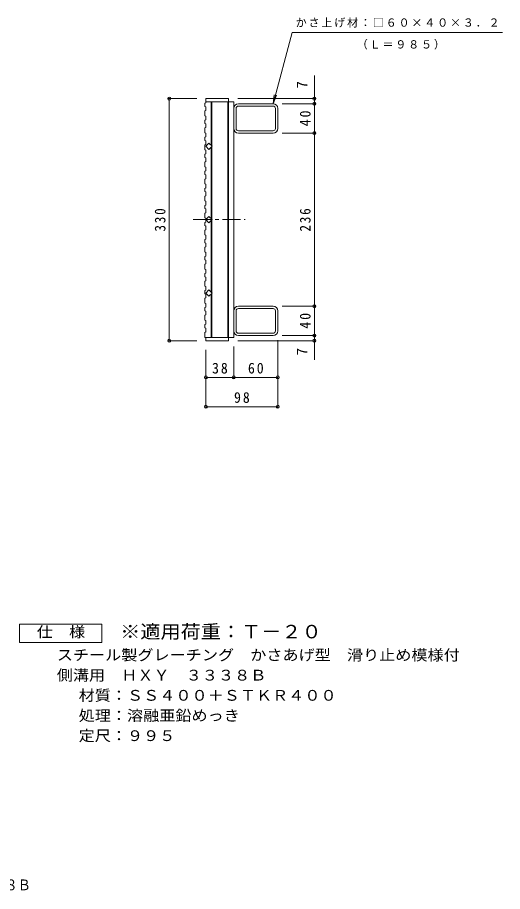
# Model space of a CAD drawing. Units: millimetres, scale not verified. Extents: x -822 to 841, y -687 to 544.
# Drawn here: x 179 to 841, y -687 to 505 of the extents above; entities that cross this region are included whole.
import ezdxf
from ezdxf.enums import TextEntityAlignment as Align

# ---------------------------------------------------------------- set-up
doc = ezdxf.new("R2010")
doc.units = ezdxf.units.MM
doc.header["$LTSCALE"] = 5
doc.header["$PDMODE"] = 32
doc.header["$PDSIZE"] = 4
doc.linetypes.add('CHAIN1', pattern=[8, 5, -1, 1, -1])
for name, color, linetype, lineweight in [('1-1_1-1ﾚｲﾔ', 2, 'Continuous', 9), ('1-2_1-2ﾚｲﾔ', 3, 'Continuous', 9), ('1-4_1-4ﾚｲﾔ', 7, 'Continuous', 9), ('F-4_F-4ﾚｲﾔ', 2, 'Continuous', 9)]:
    doc.layers.add(name, color=color, linetype=linetype, lineweight=lineweight)
doc.layers.add('F-5_F-5ﾚｲﾔ', color=2, linetype='Continuous')
doc.styles.add('ＭＳ ゴシック', font='')
doc.styles.get('ＭＳ ゴシック').set_extended_font_data('MS Gothic')

msp = doc.modelspace()

# ---------------------------------------------------------------- linework, layer by layer
at = {"layer": '1-1_1-1ﾚｲﾔ'}
for p, q in [((527.816, 387.645), (480.616, 387.645)), ((527.816, 384.445), (480.616, 384.445)), ((477.416, 354.045), (477.416, 381.245)), ((531.016, 354.045), (531.016, 381.245)), ((534.216, 354.045), (534.216, 381.245)), ((480.616, 350.845), (527.816, 350.845)), ((527.816, 347.645), (480.616, 347.645)), ((527.816, 111.645), (480.616, 111.645)), ((480.616, 108.445), (527.816, 108.445)), ((477.416, 105.245), (477.416, 78.045)), ((531.016, 105.245), (531.016, 78.045)), ((534.216, 105.245), (534.216, 78.045)), ((527.816, 74.845), (480.616, 74.845)), ((527.816, 71.645), (480.616, 71.645))]:
    msp.add_line(p, q, dxfattribs=at)
for centre, radius, start, end in [((480.616, 381.245), 6.4, 90, 180), ((480.616, 381.245), 3.2, 90, 180), ((527.816, 381.245), 6.4, 0, 90), ((527.816, 381.245), 3.2, 0, 90), ((480.616, 354.045), 6.4, 180, 270), ((480.616, 354.045), 3.2, 180, 270), ((527.816, 354.045), 6.4, 270, 0), ((527.816, 354.045), 3.2, 270, 0), ((480.616, 105.245), 6.4, 90, 180), ((480.616, 105.245), 3.2, 90, 180), ((527.816, 105.245), 6.4, 0, 90), ((527.816, 105.245), 3.2, 0, 90), ((480.616, 78.045), 6.4, 180, 270), ((480.616, 78.045), 3.2, 180, 270), ((527.816, 78.045), 3.2, 270, 0), ((527.816, 78.045), 6.4, 270, 0)]:
    msp.add_arc(centre, radius, start, end, dxfattribs=at)
at = {"layer": '1-2_1-2ﾚｲﾔ'}
for p, q in [((436.216, 394.645), (467.216, 394.645)), ((436.216, 394.645), (436.216, 389.002)), ((467.216, 394.645), (467.216, 229.645)), ((434.716, 388.49), (436.216, 389.002)), ((436.216, 390.145), (474.216, 390.145)), ((443.216, 390.145), (443.216, 331.13)), ((444.216, 390.145), (444.216, 330.13)), ((466.216, 390.145), (466.216, 229.645)), ((474.216, 390.145), (474.216, 229.645)), ((434.716, 377.947), (436.216, 378.458)), ((436.216, 370.889), (436.216, 365.775)), ((434.716, 365.264), (436.216, 365.775)), ((434.716, 354.721), (436.216, 355.232)), ((436.216, 347.662), (436.216, 342.549)), ((434.716, 342.038), (436.216, 342.549)), ((434.716, 331.494), (436.216, 332.006)), ((436.216, 324.436), (436.216, 319.323)), ((443.216, 328.16), (443.216, 231.13)), ((444.216, 329.16), (444.216, 230.13)), ((434.716, 318.811), (436.216, 319.323)), ((436.216, 313.893), (436.216, 308.779)), ((434.716, 308.268), (436.216, 308.779)), ((436.216, 301.209), (436.216, 296.096)), ((434.716, 295.585), (436.216, 296.096)), ((436.216, 290.666), (436.216, 285.553)), ((434.716, 285.042), (436.216, 285.553)), ((436.216, 277.983), (436.216, 272.87)), ((434.716, 272.358), (436.216, 272.87)), ((434.716, 261.815), (436.216, 262.327)), ((436.216, 267.44), (436.216, 262.327)), ((436.216, 254.757), (436.216, 249.643)), ((434.716, 249.132), (436.216, 249.643)), ((434.716, 238.589), (436.216, 239.1)), ((436.216, 244.213), (436.216, 239.1)), ((436.216, 231.53), (436.216, 226.417)), ((443.216, 131.13), (443.216, 228.16)), ((444.216, 130.13), (444.216, 229.159)), ((466.216, 69.145), (466.216, 229.645)), ((467.216, 64.645), (467.216, 229.645)), ((474.216, 69.145), (474.216, 229.645)), ((434.716, 225.905), (436.216, 226.417)), ((434.716, 215.362), (436.216, 215.874)), ((436.216, 220.987), (436.216, 215.874)), ((434.716, 202.679), (436.216, 203.19)), ((436.216, 208.304), (436.216, 203.19)), ((434.716, 192.136), (436.216, 192.647)), ((436.216, 197.76), (436.216, 192.647)), ((434.716, 179.452), (436.216, 179.964)), ((436.216, 185.077), (436.216, 179.964)), ((434.716, 168.909), (436.216, 169.421)), ((436.216, 174.534), (436.216, 169.421)), ((434.716, 156.226), (436.216, 156.737)), ((436.216, 161.851), (436.216, 156.737)), ((434.716, 145.683), (436.216, 146.194)), ((436.216, 151.307), (436.216, 146.194)), ((434.716, 132.999), (436.216, 133.511)), ((436.216, 138.624), (436.216, 133.511)), ((434.716, 122.456), (436.216, 122.968)), ((436.216, 128.081), (436.216, 122.968)), ((443.216, 69.145), (443.216, 128.159)), ((444.216, 69.145), (444.216, 129.159)), ((434.716, 109.773), (436.216, 110.284)), ((436.216, 115.398), (436.216, 110.284)), ((434.716, 99.23), (436.216, 99.741)), ((436.216, 104.854), (436.216, 99.741)), ((434.716, 86.547), (436.216, 87.058)), ((436.216, 92.171), (436.216, 87.058)), ((434.716, 76.003), (436.216, 76.515)), ((434.716, 76.003), (434.716, 69.145)), ((436.216, 81.628), (436.216, 76.515)), ((434.716, 69.145), (474.216, 69.145))]:
    msp.add_line(p, q, dxfattribs=at)
at = {"layer": '1-2_1-2ﾚｲﾔ', "linetype": 'CHAIN1'}
msp.add_line((418.663, 229.645), (489.664, 229.645), dxfattribs=at)
at = {"layer": '1-2_1-2ﾚｲﾔ'}
for points in [[(434.716, 388.49), (434.716, 384.083), (436.216, 383.572), (436.216, 378.458)], [(434.716, 377.947), (434.716, 371.4), (436.216, 370.889)], [(434.716, 365.264), (434.716, 360.857), (436.216, 360.345), (436.216, 355.232)], [(434.716, 354.721), (434.716, 348.173), (436.216, 347.662)], [(434.716, 342.038), (434.716, 337.63), (436.216, 337.119), (436.216, 332.006)], [(434.716, 331.494), (434.716, 324.947), (436.216, 324.436)], [(434.716, 318.811), (434.716, 314.404), (436.216, 313.893)], [(434.716, 308.268), (434.716, 301.721), (436.216, 301.209)], [(434.716, 295.585), (434.716, 291.177), (436.216, 290.666)], [(434.716, 285.042), (434.716, 278.494), (436.216, 277.983)], [(434.716, 272.358), (434.716, 267.951), (436.216, 267.44)], [(434.716, 261.815), (434.716, 255.268), (436.216, 254.757)], [(434.716, 249.132), (434.716, 244.725), (436.216, 244.213)], [(434.716, 238.589), (434.716, 232.041), (436.216, 231.53)], [(434.716, 225.905), (434.716, 221.498), (436.216, 220.987)], [(434.716, 215.362), (434.716, 208.815), (436.216, 208.304)], [(434.716, 202.679), (434.716, 198.272), (436.216, 197.76)], [(434.716, 192.136), (434.716, 185.588), (436.216, 185.077)], [(434.716, 179.452), (434.716, 175.045), (436.216, 174.534)], [(434.716, 168.909), (434.716, 162.362), (436.216, 161.851)], [(434.716, 156.226), (434.716, 151.819), (436.216, 151.307)], [(434.716, 145.683), (434.716, 139.135), (436.216, 138.624)], [(434.716, 132.999), (434.716, 128.592), (436.216, 128.081)], [(434.716, 122.456), (434.716, 115.909), (436.216, 115.398)], [(434.716, 109.773), (434.716, 105.366), (436.216, 104.854)], [(434.716, 99.23), (434.716, 92.682), (436.216, 92.171)], [(434.716, 86.547), (434.716, 82.139), (436.216, 81.628)], [(436.216, 69.145), (436.216, 64.645), (467.216, 64.645)]]:
    msp.add_lwpolyline(points, dxfattribs=at)
for points in [[(444.702, 329.645), (440.459, 325.402), (436.216, 329.645), (440.459, 333.887)], [(444.702, 229.645), (440.459, 225.402), (436.216, 229.645), (440.459, 233.887)], [(444.702, 129.645), (440.459, 133.887), (436.216, 129.645), (440.459, 125.402)]]:
    msp.add_lwpolyline(points, close=True, dxfattribs=at)
at = {"layer": '1-4_1-4ﾚｲﾔ'}
for p, q in [((584.216, 38.646), (584.216, 426.407)), ((423.716, 394.645), (384.716, 394.645)), ((386.216, 64.645), (386.216, 394.645)), ((479.716, 394.645), (585.716, 394.645)), ((527.816, 387.645), (529.448, 400.038)), ((527.816, 387.645), (532.599, 399.194)), ((540.316, 387.645), (585.716, 387.645)), ((540.316, 347.645), (585.716, 347.645)), ((540.316, 111.645), (585.716, 111.645)), ((540.316, 71.645), (585.716, 71.645)), ((423.716, 64.645), (384.716, 64.645)), ((479.716, 64.645), (585.716, 64.645)), ((534.216, 65.545), (534.216, -26.855)), ((436.216, 52.145), (436.216, -26.855)), ((474.216, 56.645), (474.216, 13.145)), ((436.216, 14.645), (534.216, 14.645)), ((436.216, -25.355), (534.216, -25.355))]:
    msp.add_line(p, q, dxfattribs=at)
msp.add_lwpolyline([(527.816, 387.645), (553.807, 484.645), (840.974, 484.645)], dxfattribs=at)
for p in [(386.216, 394.645), (584.216, 394.645), (584.216, 387.645), (584.216, 347.645), (584.216, 111.645), (584.216, 71.645), (386.216, 64.645), (584.216, 64.645), (436.216, 14.645), (474.216, 14.645), (534.216, 14.645), (436.216, -25.355), (534.216, -25.355)]:
    msp.add_point(p, dxfattribs=at)
at = {"layer": 'F-4_F-4ﾚｲﾔ'}
msp.add_lwpolyline([(181.716, -346.756), (181.716, -321.756), (294.216, -321.756), (294.216, -346.756)], close=True, dxfattribs=at)

# ---------------------------------------------------------------- texts
at = {"layer": '1-4_1-4ﾚｲﾔ', "color": 2, "style": 'ＭＳ ゴシック'}
for p in [(579.216, 408.559), (579.216, 44.631)]:
    msp.add_text('7', height=14.66, rotation=90, dxfattribs=at).set_placement(p, align=Align.BOTTOM_LEFT)
at = {"layer": '1-4_1-4ﾚｲﾔ', "char_height": 11, "attachment_point": 7, "style": 'ＭＳ ゴシック'}
for s, insert in [('\\T1.17;かさ上げ材：□６０×４０×３．２', (558.693, 491.56)), ('\\T1.17;（Ｌ＝９８５）', (642.043, 461.554))]:
    msp.add_mtext(s, dxfattribs=dict(at, insert=insert))
at = {"layer": '1-4_1-4ﾚｲﾔ', "color": 2, "char_height": 14.66, "attachment_point": 7, "rotation": 90, "style": 'ＭＳ ゴシック'}
for s, insert in [('\\T1.27;\\W0.95;40', (579.216, 357.02)), ('\\T1.27;\\W0.9;330', (381.216, 213.395)), ('\\T1.27;\\W0.9;236', (579.216, 213.395)), ('\\T1.27;\\W0.95;40', (579.216, 81.02))]:
    msp.add_mtext(s, dxfattribs=dict(at, insert=insert))
at = {"layer": '1-4_1-4ﾚｲﾔ', "color": 2, "char_height": 14.66, "attachment_point": 7, "style": 'ＭＳ ゴシック'}
for s, insert in [('\\T1.27;\\W0.95;38', (444.591, 19.645)), ('\\T1.27;\\W0.95;60', (493.591, 19.645)), ('\\T1.27;\\W0.95;98', (474.591, -20.355))]:
    msp.add_mtext(s, dxfattribs=dict(at, insert=insert))
at = {"layer": 'F-4_F-4ﾚｲﾔ', "style": 'ＭＳ ゴシック', "width": 1.1}
for s, p in [('仕\u3000様', (205.466, -344.256)), ('スチール製グレーチング\u3000かさあげ型\u3000滑り止め模様付', (232.76, -375.716)), ('側溝用\u3000ＨＸＹ\u3000３３３８Ｂ', (232.76, -403.217)), ('材質：ＳＳ４００＋ＳＴＫＲ４００', (262.617, -430.715)), ('処理：溶融亜鉛めっき', (262.617, -458.216)), ('定尺：９９５', (262.617, -485.716))]:
    msp.add_text(s, height=14.66, dxfattribs=at).set_placement(p, align=Align.BOTTOM_LEFT)
at = {"layer": 'F-5_F-5ﾚｲﾔ', "color": 3, "style": 'ＭＳ ゴシック', "width": 1.1}
msp.add_text('※適用荷重：Ｔ－２０', height=18.33, dxfattribs=at).set_placement((319.216, -346.756), align=Align.BOTTOM_LEFT)
at = {"layer": 'F-5_F-5ﾚｲﾔ', "style": 'ＭＳ ゴシック', "width": 0.9}
msp.add_text('側溝用\u3000ＨＸＹ\u3000３３３８Ｂ', height=14.66, dxfattribs=at).set_placement((-36.545, -689.202), align=Align.BOTTOM_LEFT)

doc.saveas('drawing.dxf')
